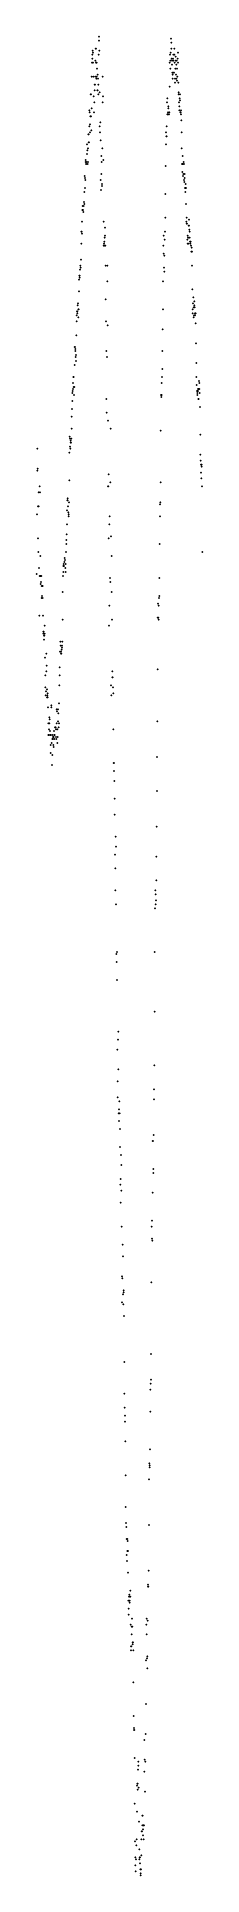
# Model space of a CAD drawing. Header units: metres. Extents: x 0 to 360, y -2678 to 1313.
import ezdxf

# ---------------------------------------------------------------- set-up
doc = ezdxf.new("R2010")
doc.units = ezdxf.units.M

msp = doc.modelspace()

# ---------------------------------------------------------------- linework, layer by layer
for p in [(121.5, 1283.04), (122, 1278.72), (128, 1287.36), (128.5, 1287.36), (135, 1304.64), (135.5, 1313.28), (136, 1283.04), (291, 1278.72), (291.5, 1308.96), (292, 1300.32), (292.5, 1287.36), (299, 1287.36), (306.5, 1278.72), (120, 1257.12), (120.5, 1265.76), (121, 1274.4), (122.5, 1257.12), (127.5, 1261.44), (129, 1257.12), (130.5, 1257.12), (131, 1244.16), (134.5, 1274.4), (289, 1257.12), (289.5, 1274.4), (290, 1261.44), (290.5, 1244.16), (293, 1265.76), (293.5, 1261.44), (294, 1252.8), (296, 1265.76), (296.5, 1274.4), (297, 1261.44), (298.5, 1274.4), (299.5, 1257.12), (301, 1244.16), (301.5, 1270.08), (302, 1261.44), (303.5, 1252.8), (304, 1261.44), (304.5, 1244.16), (306, 1265.76), (307, 1257.12), (119.5, 1226.88), (123, 1226.88), (126, 1209.6), (126.5, 1209.6), (127, 1226.88), (129.5, 1222.56), (130, 1226.88), (132.5, 1231.2), (133, 1222.56), (134, 1209.6), (143.5, 1226.88), (288.5, 1205.28), (294.5, 1235.52), (295, 1222.56), (295.5, 1231.2), (297.5, 1235.52), (298, 1235.52), (300, 1222.56), (300.5, 1213.92), (302.5, 1231.2), (303, 1222.56), (305, 1218.24), (305.5, 1226.88), (307.5, 1213.92), (117, 1188), (117.5, 1188), (119, 1157.76), (123.5, 1183.68), (125, 1170.72), (125.5, 1196.64), (131.5, 1196.64), (132, 1196.64), (133.5, 1188), (136.5, 1192.32), (143, 1170.72), (144, 1183.68), (283, 1170.72), (283.5, 1179.36), (285.5, 1157.76), (286, 1162.08), (308, 1192.32), (308.5, 1188), (309, 1170.72), (310, 1162.08), (310.5, 1179.36), (311, 1188), (311.5, 1175.04), (114, 1118.88), (114.5, 1153.44), (115, 1149.12), (115.5, 1123.2), (116.5, 1140.48), (118, 1140.48), (124, 1149.12), (124.5, 1149.12), (137, 1118.88), (138, 1127.52), (282.5, 1118.88), (284, 1144.8), (284.5, 1144.8), (285, 1149.12), (286.5, 1144.8), (287, 1144.8), (287.5, 1144.8), (288, 1149.12), (309.5, 1153.44), (312, 1149.12), (312.5, 1149.12), (313, 1153.44), (313.5, 1144.8), (314, 1131.84), (109.5, 1080), (112, 1101.6), (112.5, 1101.6), (113, 1084.32), (113.5, 1084.32), (116, 1105.92), (118.5, 1110.24), (137.5, 1105.92), (138.5, 1088.64), (280.5, 1080), (281, 1105.92), (281.5, 1097.28), (282, 1097.28), (314.5, 1105.92), (106, 1041.12), (106.5, 1045.44), (108.5, 1041.12), (109, 1058.4), (110, 1067.04), (111, 1041.12), (111.5, 1071.36), (140.5, 1054.08), (141, 1041.12), (142.5, 1071.36), (144.5, 1045.44), (315, 1071.36), (317, 1054.08), (319, 1041.12), (104, 1010.88), (104.5, 1006.56), (105.5, 1002.24), (107, 1036.8), (107.5, 1036.8), (108, 1036.8), (110.5, 1036.8), (139, 1002.24), (140, 1015.2), (280, 1032.48), (315.5, 1036.8), (316, 1019.52), (316.5, 1036.8), (317.5, 1036.8), (318, 1010.88), (318.5, 1015.2), (319.5, 1036.8), (320, 1002.24), (320.5, 997.92), (321, 1015.2), (321.5, 1006.56), (103.5, 976.32), (105, 984.96), (139.5, 980.64), (141.5, 989.28), (142, 993.6), (279.5, 972), (322, 984.96), (322.5, 976.32), (323, 984.96), (323.5, 993.6), (324, 984.96), (99, 937.44), (99.5, 946.08), (100, 946.08), (100.5, 937.44), (101, 933.12), (101.5, 933.12), (102, 946.08), (102.5, 954.72), (103, 950.4), (279, 920.16), (324.5, 950.4), (326, 920.16), (97, 889.92), (97.5, 889.92), (98, 885.6), (98.5, 911.52), (145, 911.52), (148, 898.56), (148.5, 881.28), (275.5, 881.28), (278.5, 889.92), (325, 911.52), (325.5, 907.2), (326.5, 907.2), (328, 881.28), (330, 902.88), (330.5, 915.84), (331, 902.88), (331.5, 894.24), (332, 889.92), (96.5, 864), (145.5, 859.68), (146, 864), (146.5, 868.32), (147, 859.68), (147.5, 876.96), (149, 859.68), (275, 859.68), (276, 842.4), (278, 872.64), (327, 872.64), (327.5, 864), (328.5, 876.96), (329, 864), (329.5, 876.96), (332.5, 876.96), (333, 868.32), (333.5, 864), (334, 868.32), (334.5, 868.32), (335, 859.68), (335.5, 846.72), (336, 846.72), (336.5, 855.36), (337, 846.72), (94, 807.84), (94.5, 816.48), (95, 816.48), (95.5, 812.16), (96, 829.44), (149.5, 816.48), (153.5, 816.48), (276.5, 812.16), (277, 803.52), (277.5, 838.08), (337.5, 816.48), (91.5, 760.32), (92, 786.24), (92.5, 794.88), (93, 790.56), (93.5, 794.88), (153, 781.92), (274.5, 781.92), (338, 764.64), (89, 730.08), (89.5, 734.4), (90, 721.44), (91, 721.44), (150, 743.04), (274, 721.44), (338.5, 721.44), (339.5, 734.4), (340, 747.36), (340.5, 725.76), (342, 730.08), (342.5, 738.72), (343, 725.76), (86.5, 695.52), (87, 708.48), (87.5, 717.12), (88, 712.8), (88.5, 717.12), (90.5, 704.16), (150.5, 695.52), (154, 686.88), (339, 712.8), (341, 704.16), (341.5, 708.48), (343.5, 712.8), (344, 708.48), (344.5, 712.8), (345, 712.8), (345.5, 691.2), (82.5, 639.36), (83, 639.36), (86, 665.28), (273.5, 678.24), (346, 648), (82, 600.48), (83.5, 635.04), (84, 630.72), (84.5, 617.76), (85, 609.12), (85.5, 622.08), (151, 630.72), (152.5, 617.76), (273, 630.72), (346.5, 604.8), (79, 561.6), (79.5, 574.56), (80, 574.56), (271.5, 561.6), (272, 574.56), (272.5, 591.84), (347, 574.56), (352.5, 565.92), (353, 561.6), (77, 522.72), (77.5, 540), (78, 544.32), (78.5, 548.64), (80.5, 552.96), (81, 535.68), (81.5, 552.96), (151.5, 527.04), (270, 535.68), (270.5, 531.36), (271, 535.68), (347.5, 557.28), (348, 544.32), (348.5, 535.68), (349, 540), (349.5, 544.32), (350, 548.64), (350.5, 544.32), (351, 527.04), (351.5, 527.04), (352, 548.64), (353.5, 548.64), (354, 540), (76, 488.16), (76.5, 505.44), (152, 496.8), (154.5, 479.52), (354.5, 509.76), (71.5, 444.96), (72, 440.64), (75, 440.64), (75.5, 462.24), (160.5, 462.24), (269.5, 457.92), (355, 449.28), (1.5, 419.04), (71, 410.4), (72.5, 423.36), (73, 419.04), (73.5, 432), (74, 436.32), (74.5, 432), (355.5, 406.08), (1, 371.52), (2, 375.84), (156, 362.88), (356, 393.12), (356.5, 384.48), (357, 367.2), (358, 380.16), (358.5, 384.48), (4.5, 324), (6.5, 336.96), (7, 324), (70.5, 349.92), (155, 336.96), (155.5, 336.96), (160, 345.6), (269, 345.6), (357.5, 354.24), (359, 336.96), (2.5, 293.76), (4, 293.76), (66, 285.12), (66.5, 306.72), (67, 311.04), (67.5, 306.72), (68, 293.76), (68.5, 280.8), (70, 302.4), (268, 298.08), (268.5, 302.4), (0.5, 276.48), (65.5, 254.88), (69, 272.16), (69.5, 276.48), (158, 254.88), (158.5, 272.16), (267.5, 272.16), (3, 224.64), (64, 211.68), (64.5, 220.32), (65, 233.28), (156.5, 224.64), (161, 228.96), (267, 211.68), (3.5, 194.4), (5, 159.84), (7.5, 185.76), (58, 164.16), (58.5, 168.48), (59, 164.16), (59.5, 164.16), (60, 172.8), (60.5, 181.44), (61, 181.44), (61.5, 177.12), (62, 159.84), (63, 168.48), (63.5, 194.4), (163, 185.76), (359.5, 194.4), (0, 146.88), (6, 142.56), (8, 142.56), (8.5, 125.28), (9, 129.6), (9.5, 142.56), (10, 142.56), (10.5, 120.96), (12, 120.96), (12.5, 120.96), (57, 142.56), (57.5, 151.2), (62.5, 151.2), (159, 138.24), (159.5, 129.6), (266.5, 138.24), (11, 95.04), (11.5, 99.36), (13, 95.04), (56.5, 108), (162.5, 108), (263.5, 82.08), (265.5, 95.04), (266, 99.36), (5.5, 56.16), (13.5, 56.16), (56, 47.52), (157.5, 77.76), (163.5, 47.52), (263, 51.84), (264, 51.84), (264.5, 47.52), (265, 77.76), (14, 21.6), (14.5, 17.28), (15, 21.6), (15.5, 12.96), (16, 4.32), (16.5, 12.96), (17, 34.56), (17.5, 17.28), (51.5, 0), (157, 34.56), (18, -34.56), (21, -25.92), (50.5, -21.6), (51, 0), (52, -8.64), (52.5, -21.6), (53, -25.92), (53.5, -25.92), (54, -17.28), (54.5, -8.64), (55, -12.96), (55.5, 0), (18.5, -73.44), (20.5, -64.8), (21.5, -51.84), (49.5, -73.44), (50, -56.16), (164, -64.8), (164.5, -77.76), (165, -77.76), (262.5, -60.48), (19, -99.36), (19.5, -116.64), (20, -108), (22, -103.68), (23, -116.64), (23.5, -112.32), (49, -95.04), (161.5, -95.04), (162, -116.64), (165.5, -99.36), (166, -112.32), (22.5, -120.96), (24, -120.96), (24.5, -142.56), (31.5, -138.24), (32, -142.56), (43.5, -146.88), (44, -151.2), (46.5, -146.88), (47, -155.52), (48.5, -133.92), (25, -177.12), (26.5, -190.08), (27, -177.12), (27.5, -164.16), (28, -168.48), (28.5, -194.4), (37.5, -194.4), (39.5, -185.76), (40, -185.76), (40.5, -185.76), (41, -185.76), (41.5, -190.08), (43, -177.12), (44.5, -190.08), (46, -172.8), (47.5, -185.76), (48, -177.12), (166.5, -190.08), (262, -172.8), (25.5, -203.04), (26, -203.04), (29, -203.04), (29.5, -203.04), (30, -224.64), (31, -203.04), (32.5, -220.32), (34, -211.68), (34.5, -203.04), (35, -207.36), (35.5, -211.68), (36, -224.64), (36.5, -228.96), (37, -207.36), (38, -203.04), (38.5, -211.68), (39, -203.04), (42, -207.36), (42.5, -211.68), (45, -220.32), (45.5, -207.36), (30.5, -241.92), (33, -267.84), (33.5, -246.24), (167, -263.52), (167.5, -263.52), (261.5, -250.56), (168, -280.8), (168.5, -302.4), (169, -341.28), (261, -324), (169.5, -375.84), (171.5, -423.36), (260.5, -401.76), (170, -462.24), (172, -444.96), (260, -466.56), (171, -492.48), (259.5, -518.4), (170.5, -540), (257.5, -540), (258, -548.64), (172.5, -570.24), (257, -578.88), (258.5, -570.24), (259, -561.6), (173, -678.24), (174, -673.92), (256.5, -673.92), (173.5, -695.52), (174.5, -734.4), (256, -803.52), (176.5, -864), (177, -846.72), (175, -885.6), (176, -954.72), (177.5, -928.8), (255.5, -920.16), (175.5, -989.28), (254.5, -993.6), (255, -972), (178, -1023.84), (179, -1015.2), (179.5, -997.92), (180, -1023.84), (178.5, -1041.12), (180.5, -1058.4), (254, -1071.36), (181, -1097.28), (183, -1114.56), (252, -1084.32), (252.5, -1084.32), (183.5, -1136.16), (253, -1144.8), (253.5, -1153.44), (181.5, -1179.36), (182.5, -1166.4), (184, -1192.32), (251.5, -1196.64), (182, -1218.24), (184.5, -1270.08), (249.5, -1270.08), (250, -1257.12), (186.5, -1308.96), (250.5, -1296), (251, -1300.32), (187, -1334.88), (185, -1378.08), (186, -1382.4), (249, -1391.04), (185.5, -1434.24), (187.5, -1416.96), (188.5, -1412.64), (189, -1408.32), (188, -1438.56), (189.5, -1464.48), (248.5, -1546.56), (190, -1563.84), (190.5, -1632.96), (247, -1624.32), (247.5, -1611.36), (248, -1602.72), (191, -1663.2), (246.5, -1671.84), (191.5, -1680.48), (192, -1693.44), (192.5, -1736.64), (246, -1753.92), (244.5, -1784.16), (245, -1788.48), (245.5, -1792.8), (193, -1810.08), (244, -1818.72), (193.5, -1879.2), (194, -1913.76), (194.5, -1922.4), (195, -1948.32), (197, -1948.32), (197.5, -1952.64), (243.5, -1918.08), (195.5, -1982.88), (196, -1995.84), (196.5, -1974.24), (198, -1974.24), (198.5, -2021.76), (243, -2017.44), (200.5, -2073.6), (201, -2069.28), (202.5, -2073.6), (203, -2060.64), (203.5, -2073.6), (241.5, -2052), (242, -2047.68), (242.5, -2052), (199, -2082.24), (199.5, -2112.48), (200, -2099.52), (201.5, -2082.24), (202, -2086.56), (204, -2134.08), (206.5, -2138.4), (207, -2121.12), (207.5, -2138.4), (238, -2134.08), (238.5, -2121.12), (241, -2125.44), (204.5, -2181.6), (205, -2190.24), (205.5, -2181.6), (206, -2155.68), (208, -2172.96), (208.5, -2177.28), (209, -2172.96), (209.5, -2190.24), (239, -2155.68), (237.5, -2211.84), (239.5, -2207.52), (240, -2229.12), (240.5, -2203.2), (210, -2259.36), (237, -2306.88), (210.5, -2332.8), (211, -2363.04), (211.5, -2358.72), (212, -2363.04), (234, -2384.64), (236.5, -2371.68), (212.5, -2423.52), (220.5, -2432.16), (234.5, -2427.84), (236, -2432.16), (220, -2449.44), (221, -2440.8), (233.5, -2453.76), (218, -2484), (218.5, -2479.68), (219, -2492.64), (219.5, -2479.68), (221.5, -2488.32), (235, -2496.96), (235.5, -2496.96), (213, -2522.88), (217.5, -2540.16), (229.5, -2548.8), (230, -2548.8), (222, -2561.76), (228, -2583.36), (228.5, -2583.36), (229, -2570.4), (230.5, -2579.04), (231, -2592), (231.5, -2570.4), (232, -2570.4), (233, -2570.4), (213.5, -2604.96), (216, -2613.6), (216.5, -2613.6), (217, -2600.64), (222.5, -2622.24), (227.5, -2600.64), (232.5, -2600.64), (214, -2639.52), (214.5, -2656.8), (215, -2669.76), (215.5, -2643.84), (223, -2643.84), (223.5, -2639.52), (224, -2639.52), (224.5, -2652.48), (225, -2665.44), (225.5, -2674.08), (226.5, -2665.44), (227, -2635.2), (226, -2678.4)]:
    msp.add_point(p)

doc.saveas('drawing.dxf')
